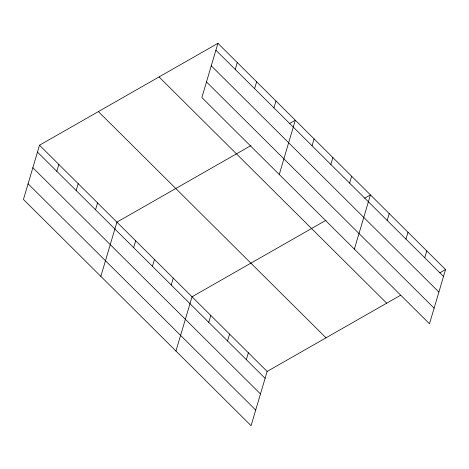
<?xml version="1.0" encoding="UTF-8"?>
<svg xmlns="http://www.w3.org/2000/svg" width="469" height="469" viewBox="0 0 469 469"><rect width="100%" height="100%" fill="white"/><g stroke="black" fill="none" stroke-linecap="round" stroke-linejoin="round"><path stroke-width="0.7" d="M217.927 43.318L201.858 97.558L429.487 323.792L445.55 269.558L217.927 43.318L39.513 145.208L23.45 199.442L251.073 425.682L267.142 371.442L400.602 295.224M56.825 171.32L58.865 164.437M76.171 190.549L78.212 183.666M95.524 209.778L97.558 202.895M100.841 276.364L116.91 222.124L251.003 145.548M133.647 247.673L135.688 240.79M152.425 266.339L154.465 259.457M171.208 285L173.243 278.123M235.239 69.43L237.273 62.547M175.957 351.023L192.026 296.783L326.119 220.207M254.585 88.659L256.625 81.776M208.764 322.332L210.804 315.449M273.931 107.888L275.971 101.011M227.541 340.998L229.581 334.116M279.254 174.48L295.318 120.24L289.619 123.494M246.325 359.659L248.359 352.782M312.061 145.783L314.095 138.906M330.838 164.449L332.879 157.566M349.616 183.115L351.656 176.233M354.371 249.139L370.434 194.899L364.735 198.153M387.177 220.442L389.211 213.559M405.955 239.108L407.995 232.225M424.732 257.774L426.772 250.892M439.852 272.811L445.55 269.558M215.887 50.201L443.51 276.434M211.261 65.824L438.884 292.064M206.489 81.928L434.112 308.168M159.05 76.939L386.673 303.179M98.39 111.581L326.014 337.821M39.513 145.208L267.142 371.442M37.479 152.085L265.102 378.325M32.848 167.714L260.471 393.954M28.081 183.819L255.705 410.053"/></g></svg>
